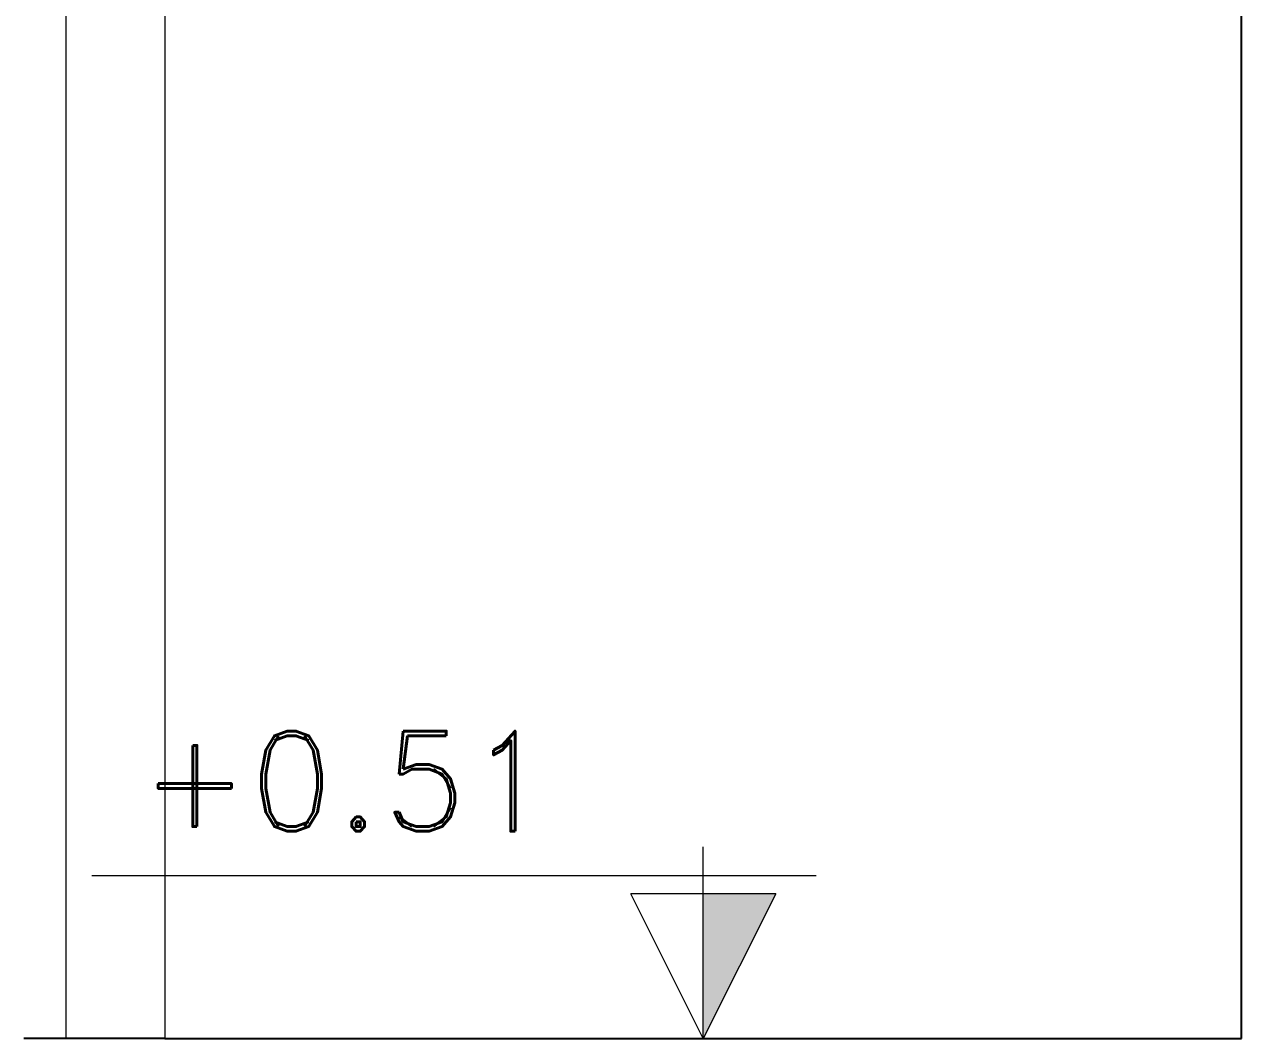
# Model space of a CAD drawing. Header units: metres. Extents: x 294 to 1101, y -498 to -355.
# Drawn here: x 626.628 to 628.206, y -487.658 to -486.342 of the extents above; entities that cross this region are included whole.
import ezdxf

# ---------------------------------------------------------------- set-up
doc = ezdxf.new("R2010")
doc.units = ezdxf.units.M
doc.layers.add('19-JARDINERIA', color=80, linetype='Continuous', lineweight=0)
doc.layers.add('D', color=2, linetype='Continuous', lineweight=13)
doc.layers.add('SectionCutEdges', color=7, linetype='Continuous')
doc.styles.add('ROMAND', font='romand.shx', dxfattribs={"height": 0.2})

msp = doc.modelspace()

# ---------------------------------------------------------------- linework, layer by layer
for p, q in [((626.6822, -487.6576), (626.6274, -487.6576)), ((626.8103, -487.6576), (626.6822, -487.6576))]:
    msp.add_line(p, q)
at = {"layer": '19-JARDINERIA', "color": 251}
for p, q in [((626.6822, -487.6576), (626.6822, -484.3176)), ((626.8103, -484.3176), (626.8103, -487.6576))]:
    msp.add_line(p, q, dxfattribs=at)
at = {"layer": 'D'}
for p, q in [((627.5081, -487.6576), (627.5081, -487.4089)), ((627.5081, -487.6576), (627.5081, -487.4089)), ((627.6544, -487.4464), (626.7157, -487.4464)), ((627.6544, -487.4464), (626.7157, -487.4464)), ((627.602, -487.4699), (627.4143, -487.4699)), ((627.5081, -487.6576), (627.4143, -487.4699)), ((627.602, -487.4699), (627.4143, -487.4699)), ((627.5081, -487.6576), (627.4143, -487.4699)), ((627.602, -487.4699), (627.5081, -487.6576)), ((627.602, -487.4699), (627.5081, -487.6576))]:
    msp.add_line(p, q, dxfattribs=at)
msp.add_solid([(627.602, -487.4699), (627.5081, -487.4699), (627.5081, -487.6576)], dxfattribs=at)
msp.add_solid([(627.602, -487.4699), (627.5081, -487.4699), (627.5081, -487.6576)], dxfattribs=at)
at = {"layer": 'SectionCutEdges'}
for p, q in [((628.206, -487.6576), (628.206, -484.3176)), ((626.6822, -487.6576), (626.6274, -487.6576)), ((626.8103, -487.6576), (626.6822, -487.6576)), ((626.8103, -487.6576), (628.206, -487.6576))]:
    msp.add_line(p, q, dxfattribs=at)

# ---------------------------------------------------------------- texts
at = {"layer": 'D', "style": 'ROMAND'}
msp.add_text('+0.51', height=0.13003, dxfattribs=at).set_placement((626.7794, -487.3887))

doc.saveas('drawing.dxf')
